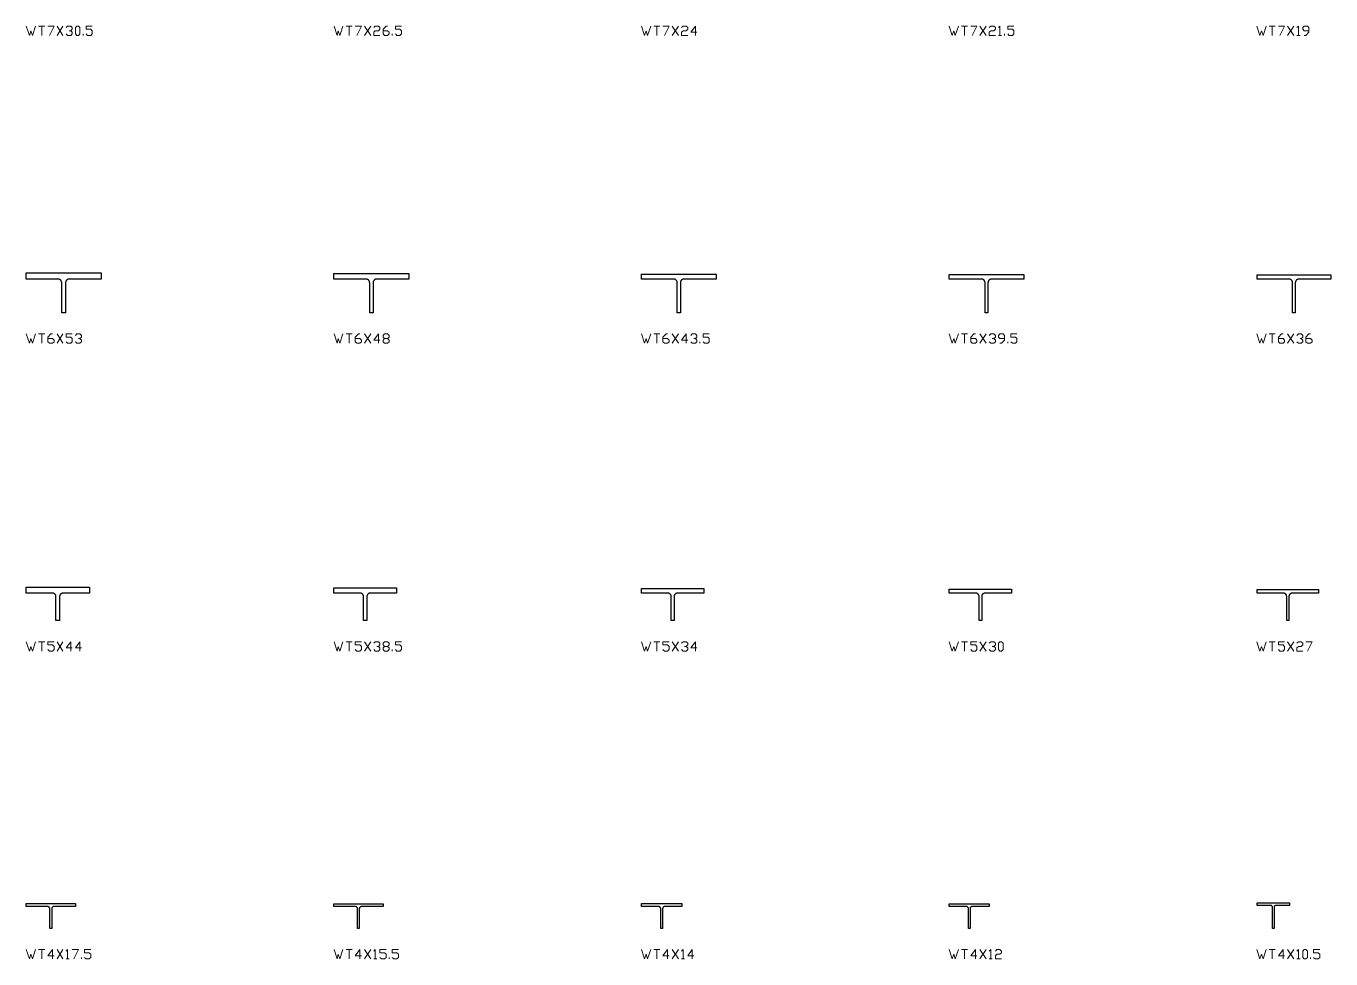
# Model space of a CAD drawing. Header units: inches. Extents: x 0 to 967, y -705 to 22.
# Drawn here: x 500 to 712, y -655 to -503.5 of the extents above; entities that cross this region are included whole.
import ezdxf

# ---------------------------------------------------------------- set-up
doc = ezdxf.new("R2010")
doc.units = ezdxf.units.IN
doc.header["$MEASUREMENT"] = 0
doc.layers.add('AISC_STEEL', color=7, linetype='Continuous')

msp = doc.modelspace()

# ---------------------------------------------------------------- linework, layer by layer
at = {"color": 3, "lineweight": 0}
for p, q in [((502.04, -503.46), (503.04, -503.46)), ((502.54, -503.46), (502.54, -504.96)), ((505.04, -504.96), (505.99, -503.46)), ((505.04, -503.46), (505.99, -504.96)), ((551.98, -503.46), (552.98, -503.46)), ((552.48, -503.46), (552.48, -504.96)), ((554.99, -504.96), (555.99, -503.46)), ((554.99, -503.46), (555.99, -504.96)), ((601.98, -503.46), (602.98, -503.46)), ((602.48, -503.46), (602.48, -504.96)), ((604.98, -504.96), (605.98, -503.46)), ((604.98, -503.46), (605.98, -504.96)), ((651.97, -503.46), (652.97, -503.46)), ((652.47, -503.46), (652.47, -504.96)), ((654.98, -504.96), (655.98, -503.46)), ((654.98, -503.46), (655.98, -504.96)), ((701.97, -503.46), (702.97, -503.46)), ((702.47, -503.46), (702.47, -504.96)), ((704.97, -504.96), (705.98, -503.46)), ((704.97, -503.46), (705.98, -504.96)), ((509.25, -504.96), (509.25, -504.71)), ((559.5, -504.96), (559.5, -504.71)), ((657.98, -504.96), (658.49, -504.96)), ((658.99, -504.96), (658.99, -504.71)), ((706.48, -504.96), (706.98, -504.96)), ((502.04, -553.46), (503.04, -553.46)), ((502.54, -553.46), (502.54, -554.96)), ((505.04, -554.96), (505.99, -553.46)), ((505.04, -553.46), (505.99, -554.96)), ((551.98, -553.46), (552.98, -553.46)), ((552.48, -553.46), (552.48, -554.96)), ((554.99, -554.96), (555.99, -553.46)), ((554.99, -553.46), (555.99, -554.96)), ((558.24, -554.21), (558.74, -554.21)), ((601.98, -553.46), (602.98, -553.46)), ((602.48, -553.46), (602.48, -554.96)), ((604.98, -554.96), (605.98, -553.46)), ((604.98, -553.46), (605.98, -554.96)), ((609.49, -554.96), (609.49, -554.71)), ((651.97, -553.46), (652.97, -553.46)), ((652.47, -553.46), (652.47, -554.96)), ((654.98, -554.96), (655.98, -553.46)), ((654.98, -553.46), (655.98, -554.96)), ((659.49, -554.96), (659.49, -554.71)), ((701.97, -553.46), (702.97, -553.46)), ((702.47, -553.46), (702.47, -554.96)), ((704.97, -554.96), (705.98, -553.46)), ((704.97, -553.46), (705.98, -554.96)), ((502.04, -603.45), (503.04, -603.45)), ((502.54, -603.45), (502.54, -604.95)), ((505.04, -604.95), (505.99, -603.45)), ((505.04, -603.45), (505.99, -604.95)), ((551.98, -603.45), (552.98, -603.45)), ((552.48, -603.45), (552.48, -604.95)), ((554.99, -604.95), (555.99, -603.45)), ((554.99, -603.45), (555.99, -604.95)), ((601.98, -603.45), (602.98, -603.45)), ((602.48, -603.45), (602.48, -604.95)), ((604.98, -604.95), (605.98, -603.45)), ((604.98, -603.45), (605.98, -604.95)), ((651.97, -603.45), (652.97, -603.45)), ((652.47, -603.45), (652.47, -604.95)), ((654.98, -604.95), (655.98, -603.45)), ((654.98, -603.45), (655.98, -604.95)), ((701.97, -603.45), (702.97, -603.45)), ((702.47, -603.45), (702.47, -604.95)), ((704.97, -604.95), (705.98, -603.45)), ((704.97, -603.45), (705.98, -604.95)), ((558.24, -604.2), (558.74, -604.2)), ((559.5, -604.95), (559.5, -604.7)), ((502.04, -653.45), (503.04, -653.45)), ((502.54, -653.45), (502.54, -654.95)), ((505.04, -654.95), (505.99, -653.45)), ((505.04, -653.45), (505.99, -654.95)), ((506.49, -654.95), (507, -654.95)), ((509, -654.95), (509, -654.7)), ((551.98, -653.45), (552.98, -653.45)), ((552.48, -653.45), (552.48, -654.95)), ((554.99, -654.95), (555.99, -653.45)), ((554.99, -653.45), (555.99, -654.95)), ((556.49, -654.95), (556.99, -654.95)), ((558.99, -654.95), (558.99, -654.7)), ((601.98, -653.45), (602.98, -653.45)), ((602.48, -653.45), (602.48, -654.95)), ((604.98, -654.95), (605.98, -653.45)), ((604.98, -653.45), (605.98, -654.95)), ((606.49, -654.95), (606.99, -654.95)), ((651.97, -653.45), (652.97, -653.45)), ((652.47, -653.45), (652.47, -654.95)), ((654.98, -654.95), (655.98, -653.45)), ((654.98, -653.45), (655.98, -654.95)), ((656.48, -654.95), (656.98, -654.95)), ((701.97, -653.45), (702.97, -653.45)), ((702.47, -653.45), (702.47, -654.95)), ((704.97, -654.95), (705.98, -653.45)), ((704.97, -653.45), (705.98, -654.95)), ((706.48, -654.95), (706.98, -654.95)), ((708.68, -654.95), (708.68, -654.7))]:
    msp.add_line(p, q, dxfattribs=at)
for points in [[(500.03, -503.46), (500.53, -504.96), (500.78, -504.21), (501.03, -504.96), (501.53, -503.46)], [(503.54, -503.46), (504.54, -503.46), (503.79, -504.96)], [(506.49, -503.71), (506.74, -503.46), (507.25, -503.46), (507.5, -503.71), (507.5, -503.96), (507.25, -504.21)], [(507, -504.21), (507.25, -504.21), (507.5, -504.46), (507.5, -504.71), (507.25, -504.96), (506.74, -504.96), (506.49, -504.71)], [(509.75, -504.71), (510, -504.96), (510.5, -504.96), (510.75, -504.71), (510.75, -504.21), (510.5, -503.96), (509.75, -503.96), (509.75, -503.46), (510.75, -503.46)], [(550.03, -503.46), (550.53, -504.96), (550.73, -504.21), (550.98, -504.96), (551.48, -503.46)], [(553.48, -503.46), (554.49, -503.46), (553.73, -504.96)], [(556.49, -503.71), (556.74, -503.46), (557.24, -503.46), (557.49, -503.71), (557.49, -503.96), (557.24, -504.21), (556.74, -504.21), (556.49, -504.46), (556.49, -504.96), (557.49, -504.96)], [(557.99, -504.21), (558.74, -504.21), (558.99, -504.46), (558.99, -504.71), (558.74, -504.96), (558.24, -504.96), (557.99, -504.71), (557.99, -503.96), (558.49, -503.46), (558.74, -503.46)], [(560, -504.71), (560.25, -504.96), (560.75, -504.96), (561, -504.71), (561, -504.21), (560.75, -503.96), (560, -503.96), (560, -503.46), (561, -503.46)], [(599.97, -503.46), (600.47, -504.96), (600.72, -504.21), (600.98, -504.96), (601.48, -503.46)], [(603.48, -503.46), (604.48, -503.46), (603.73, -504.96)], [(606.49, -503.71), (606.74, -503.46), (607.24, -503.46), (607.49, -503.71), (607.49, -503.96), (607.24, -504.21), (606.74, -504.21), (606.49, -504.46), (606.49, -504.96), (607.49, -504.96)], [(608.99, -504.46), (607.99, -504.46), (608.74, -503.46), (608.74, -504.96)], [(649.97, -503.46), (650.47, -504.96), (650.72, -504.21), (650.97, -504.96), (651.47, -503.46)], [(653.48, -503.46), (654.48, -503.46), (653.73, -504.96)], [(656.48, -503.71), (656.73, -503.46), (657.23, -503.46), (657.48, -503.71), (657.48, -503.96), (657.23, -504.21), (656.73, -504.21), (656.48, -504.46), (656.48, -504.96), (657.48, -504.96)], [(657.98, -503.71), (658.23, -503.46), (658.23, -504.96)], [(659.49, -504.71), (659.74, -504.96), (660.24, -504.96), (660.49, -504.71), (660.49, -504.21), (660.24, -503.96), (659.49, -503.96), (659.49, -503.46), (660.49, -503.46)], [(699.96, -503.46), (700.47, -504.96), (700.72, -504.21), (700.97, -504.96), (701.47, -503.46)], [(703.47, -503.46), (704.47, -503.46), (703.72, -504.96)], [(706.48, -503.71), (706.73, -503.46), (706.73, -504.96)], [(707.68, -504.96), (707.93, -504.96), (708.43, -504.46), (708.43, -503.71), (708.18, -503.46), (707.68, -503.46), (707.43, -503.71), (707.43, -503.96), (707.68, -504.21), (708.43, -504.21)], [(500.03, -553.46), (500.53, -554.96), (500.78, -554.21), (501.03, -554.96), (501.53, -553.46)], [(503.54, -554.21), (504.29, -554.21), (504.54, -554.46), (504.54, -554.71), (504.29, -554.96), (503.79, -554.96), (503.54, -554.71), (503.54, -553.96), (504.04, -553.46), (504.29, -553.46)], [(506.49, -554.71), (506.74, -554.96), (507.25, -554.96), (507.5, -554.71), (507.5, -554.21), (507.25, -553.96), (506.49, -553.96), (506.49, -553.46), (507.5, -553.46)], [(508, -553.71), (508.25, -553.46), (508.75, -553.46), (509, -553.71), (509, -553.96), (508.75, -554.21)], [(508.5, -554.21), (508.75, -554.21), (509, -554.46), (509, -554.71), (508.75, -554.96), (508.25, -554.96), (508, -554.71)], [(550.03, -553.46), (550.53, -554.96), (550.73, -554.21), (550.98, -554.96), (551.48, -553.46)], [(553.48, -554.21), (554.24, -554.21), (554.49, -554.46), (554.49, -554.71), (554.24, -554.96), (553.73, -554.96), (553.48, -554.71), (553.48, -553.96), (553.99, -553.46), (554.24, -553.46)], [(557.49, -554.46), (556.49, -554.46), (557.24, -553.46), (557.24, -554.96)], [(599.97, -553.46), (600.47, -554.96), (600.72, -554.21), (600.98, -554.96), (601.48, -553.46)], [(603.48, -554.21), (604.23, -554.21), (604.48, -554.46), (604.48, -554.71), (604.23, -554.96), (603.73, -554.96), (603.48, -554.71), (603.48, -553.96), (603.98, -553.46), (604.23, -553.46)], [(607.49, -554.46), (606.49, -554.46), (607.24, -553.46), (607.24, -554.96)], [(607.99, -553.71), (608.24, -553.46), (608.74, -553.46), (608.99, -553.71), (608.99, -553.96), (608.74, -554.21)], [(608.49, -554.21), (608.74, -554.21), (608.99, -554.46), (608.99, -554.71), (608.74, -554.96), (608.24, -554.96), (607.99, -554.71)], [(609.99, -554.71), (610.24, -554.96), (610.74, -554.96), (610.99, -554.71), (610.99, -554.21), (610.74, -553.96), (609.99, -553.96), (609.99, -553.46), (610.99, -553.46)], [(649.97, -553.46), (650.47, -554.96), (650.72, -554.21), (650.97, -554.96), (651.47, -553.46)], [(653.48, -554.21), (654.23, -554.21), (654.48, -554.46), (654.48, -554.71), (654.23, -554.96), (653.73, -554.96), (653.48, -554.71), (653.48, -553.96), (653.98, -553.46), (654.23, -553.46)], [(656.48, -553.71), (656.73, -553.46), (657.23, -553.46), (657.48, -553.71), (657.48, -553.96), (657.23, -554.21)], [(656.98, -554.21), (657.23, -554.21), (657.48, -554.46), (657.48, -554.71), (657.23, -554.96), (656.73, -554.96), (656.48, -554.71)], [(658.23, -554.96), (658.49, -554.96), (658.99, -554.46), (658.99, -553.71), (658.74, -553.46), (658.23, -553.46), (657.98, -553.71), (657.98, -553.96), (658.23, -554.21), (658.99, -554.21)], [(659.99, -554.71), (660.24, -554.96), (660.74, -554.96), (660.99, -554.71), (660.99, -554.21), (660.74, -553.96), (659.99, -553.96), (659.99, -553.46), (660.99, -553.46)], [(699.96, -553.46), (700.47, -554.96), (700.72, -554.21), (700.97, -554.96), (701.47, -553.46)], [(703.47, -554.21), (704.22, -554.21), (704.47, -554.46), (704.47, -554.71), (704.22, -554.96), (703.72, -554.96), (703.47, -554.71), (703.47, -553.96), (703.97, -553.46), (704.22, -553.46)], [(706.48, -553.71), (706.73, -553.46), (707.18, -553.46), (707.43, -553.71), (707.43, -553.96), (707.18, -554.21)], [(706.98, -554.21), (707.18, -554.21), (707.43, -554.46), (707.43, -554.71), (707.18, -554.96), (706.73, -554.96), (706.48, -554.71)], [(707.93, -554.21), (708.68, -554.21), (708.93, -554.46), (708.93, -554.71), (708.68, -554.96), (708.18, -554.96), (707.93, -554.71), (707.93, -553.96), (708.43, -553.46), (708.68, -553.46)], [(500.03, -603.45), (500.53, -604.95), (500.78, -604.2), (501.03, -604.95), (501.53, -603.45)], [(503.54, -604.7), (503.79, -604.95), (504.29, -604.95), (504.54, -604.7), (504.54, -604.2), (504.29, -603.95), (503.54, -603.95), (503.54, -603.45), (504.54, -603.45)], [(507.5, -604.45), (506.49, -604.45), (507.25, -603.45), (507.25, -604.95)], [(509, -604.45), (508, -604.45), (508.75, -603.45), (508.75, -604.95)], [(550.03, -603.45), (550.53, -604.95), (550.73, -604.2), (550.98, -604.95), (551.48, -603.45)], [(553.48, -604.7), (553.73, -604.95), (554.24, -604.95), (554.49, -604.7), (554.49, -604.2), (554.24, -603.95), (553.48, -603.95), (553.48, -603.45), (554.49, -603.45)], [(556.49, -603.7), (556.74, -603.45), (557.24, -603.45), (557.49, -603.7), (557.49, -603.95), (557.24, -604.2)], [(560, -604.7), (560.25, -604.95), (560.75, -604.95), (561, -604.7), (561, -604.2), (560.75, -603.95), (560, -603.95), (560, -603.45), (561, -603.45)], [(599.97, -603.45), (600.47, -604.95), (600.72, -604.2), (600.98, -604.95), (601.48, -603.45)], [(603.48, -604.7), (603.73, -604.95), (604.23, -604.95), (604.48, -604.7), (604.48, -604.2), (604.23, -603.95), (603.48, -603.95), (603.48, -603.45), (604.48, -603.45)], [(606.49, -603.7), (606.74, -603.45), (607.24, -603.45), (607.49, -603.7), (607.49, -603.95), (607.24, -604.2)], [(608.99, -604.45), (607.99, -604.45), (608.74, -603.45), (608.74, -604.95)], [(649.97, -603.45), (650.47, -604.95), (650.72, -604.2), (650.97, -604.95), (651.47, -603.45)], [(653.48, -604.7), (653.73, -604.95), (654.23, -604.95), (654.48, -604.7), (654.48, -604.2), (654.23, -603.95), (653.48, -603.95), (653.48, -603.45), (654.48, -603.45)], [(656.48, -603.7), (656.73, -603.45), (657.23, -603.45), (657.48, -603.7), (657.48, -603.95), (657.23, -604.2)], [(699.96, -603.45), (700.47, -604.95), (700.72, -604.2), (700.97, -604.95), (701.47, -603.45)], [(703.47, -604.7), (703.72, -604.95), (704.22, -604.95), (704.47, -604.7), (704.47, -604.2), (704.22, -603.95), (703.47, -603.95), (703.47, -603.45), (704.47, -603.45)], [(706.48, -603.7), (706.73, -603.45), (707.18, -603.45), (707.43, -603.7), (707.43, -603.95), (707.18, -604.2), (706.73, -604.2), (706.48, -604.45), (706.48, -604.95), (707.43, -604.95)], [(707.93, -603.45), (708.93, -603.45), (708.18, -604.95)], [(556.99, -604.2), (557.24, -604.2), (557.49, -604.45), (557.49, -604.7), (557.24, -604.95), (556.74, -604.95), (556.49, -604.7)], [(606.99, -604.2), (607.24, -604.2), (607.49, -604.45), (607.49, -604.7), (607.24, -604.95), (606.74, -604.95), (606.49, -604.7)], [(656.98, -604.2), (657.23, -604.2), (657.48, -604.45), (657.48, -604.7), (657.23, -604.95), (656.73, -604.95), (656.48, -604.7)], [(500.03, -653.45), (500.53, -654.95), (500.78, -654.2), (501.03, -654.95), (501.53, -653.45)], [(504.54, -654.45), (503.54, -654.45), (504.29, -653.45), (504.29, -654.95)], [(506.49, -653.7), (506.74, -653.45), (506.74, -654.95)], [(507.5, -653.45), (508.5, -653.45), (507.75, -654.95)], [(509.5, -654.7), (509.75, -654.95), (510.25, -654.95), (510.5, -654.7), (510.5, -654.2), (510.25, -653.95), (509.5, -653.95), (509.5, -653.45), (510.5, -653.45)], [(550.03, -653.45), (550.53, -654.95), (550.73, -654.2), (550.98, -654.95), (551.48, -653.45)], [(554.49, -654.45), (553.48, -654.45), (554.24, -653.45), (554.24, -654.95)], [(556.49, -653.7), (556.74, -653.45), (556.74, -654.95)], [(557.49, -654.7), (557.74, -654.95), (558.24, -654.95), (558.49, -654.7), (558.49, -654.2), (558.24, -653.95), (557.49, -653.95), (557.49, -653.45), (558.49, -653.45)], [(559.5, -654.7), (559.75, -654.95), (560.25, -654.95), (560.5, -654.7), (560.5, -654.2), (560.25, -653.95), (559.5, -653.95), (559.5, -653.45), (560.5, -653.45)], [(599.97, -653.45), (600.47, -654.95), (600.72, -654.2), (600.98, -654.95), (601.48, -653.45)], [(604.48, -654.45), (603.48, -654.45), (604.23, -653.45), (604.23, -654.95)], [(606.49, -653.7), (606.74, -653.45), (606.74, -654.95)], [(608.49, -654.45), (607.49, -654.45), (608.24, -653.45), (608.24, -654.95)], [(649.97, -653.45), (650.47, -654.95), (650.72, -654.2), (650.97, -654.95), (651.47, -653.45)], [(654.48, -654.45), (653.48, -654.45), (654.23, -653.45), (654.23, -654.95)], [(656.48, -653.7), (656.73, -653.45), (656.73, -654.95)], [(657.48, -653.7), (657.73, -653.45), (658.23, -653.45), (658.49, -653.7), (658.49, -653.95), (658.23, -654.2), (657.73, -654.2), (657.48, -654.45), (657.48, -654.95), (658.49, -654.95)], [(699.96, -653.45), (700.47, -654.95), (700.72, -654.2), (700.97, -654.95), (701.47, -653.45)], [(704.47, -654.45), (703.47, -654.45), (704.22, -653.45), (704.22, -654.95)], [(706.48, -653.7), (706.73, -653.45), (706.73, -654.95)], [(709.18, -654.7), (709.43, -654.95), (709.93, -654.95), (710.18, -654.7), (710.18, -654.2), (709.93, -653.95), (709.18, -653.95), (709.18, -653.45), (710.18, -653.45)]]:
    msp.add_lwpolyline(points, dxfattribs=at)
for points in [[(508.25, -504.96), (508.25, -504.96), (508.5, -504.96), (508.75, -504.71), (508.75, -503.71), (508.5, -503.46), (508.25, -503.46), (508, -503.71), (508, -504.71)], [(558.74, -554.21), (558.99, -554.46), (558.99, -554.71), (558.74, -554.96), (558.24, -554.96), (557.99, -554.71), (557.99, -554.46), (558.24, -554.21), (557.99, -553.96), (557.99, -553.71), (558.24, -553.46), (558.74, -553.46), (558.99, -553.71), (558.99, -553.96)], [(558.74, -604.2), (558.99, -604.45), (558.99, -604.7), (558.74, -604.95), (558.24, -604.95), (557.99, -604.7), (557.99, -604.45), (558.24, -604.2), (557.99, -603.95), (557.99, -603.7), (558.24, -603.45), (558.74, -603.45), (558.99, -603.7), (558.99, -603.95)], [(658.23, -604.95), (658.23, -604.95), (658.49, -604.95), (658.74, -604.7), (658.74, -603.7), (658.49, -603.45), (658.23, -603.45), (657.98, -603.7), (657.98, -604.7)], [(707.68, -654.95), (707.68, -654.95), (707.93, -654.95), (708.18, -654.7), (708.18, -653.7), (707.93, -653.45), (707.68, -653.45), (707.43, -653.7), (707.43, -654.7)]]:
    msp.add_lwpolyline(points, close=True, dxfattribs=at)
at = {"layer": 'AISC_STEEL'}
for points in [[(512.2, -543.55), (512.2, -544.54), (507, -544.54), (506.98, -544.54), (506.95, -544.54), (506.92, -544.55), (506.89, -544.55), (506.86, -544.56), (506.83, -544.57), (506.8, -544.58), (506.78, -544.59), (506.75, -544.6), (506.72, -544.61), (506.7, -544.63), (506.67, -544.64), (506.65, -544.66), (506.62, -544.68), (506.6, -544.7), (506.58, -544.72), (506.56, -544.74), (506.54, -544.76), (506.52, -544.78), (506.51, -544.81), (506.49, -544.83), (506.48, -544.86), (506.46, -544.88), (506.45, -544.91), (506.44, -544.94), (506.43, -544.97), (506.42, -544.99), (506.42, -545.02), (506.41, -545.05), (506.41, -545.08), (506.41, -545.11), (506.4, -545.14), (506.4, -550), (506.1, -550), (505.79, -550), (505.79, -545.14), (505.79, -545.11), (505.79, -545.08), (505.79, -545.05), (505.78, -545.02), (505.78, -544.99), (505.77, -544.97), (505.76, -544.94), (505.75, -544.91), (505.74, -544.88), (505.72, -544.86), (505.71, -544.83), (505.69, -544.81), (505.68, -544.78), (505.66, -544.76), (505.64, -544.74), (505.62, -544.72), (505.6, -544.7), (505.58, -544.68), (505.55, -544.66), (505.53, -544.64), (505.5, -544.63), (505.48, -544.61), (505.45, -544.6), (505.42, -544.59), (505.4, -544.58), (505.37, -544.57), (505.34, -544.56), (505.31, -544.55), (505.28, -544.55), (505.25, -544.54), (505.22, -544.54), (505.19, -544.54), (500, -544.54), (500, -543.55), (506.1, -543.55)], [(562.2, -543.64), (562.2, -544.54), (556.97, -544.54), (556.95, -544.54), (556.92, -544.54), (556.89, -544.55), (556.86, -544.55), (556.83, -544.56), (556.8, -544.57), (556.77, -544.58), (556.75, -544.59), (556.72, -544.6), (556.69, -544.61), (556.67, -544.63), (556.64, -544.64), (556.62, -544.66), (556.59, -544.68), (556.57, -544.7), (556.55, -544.72), (556.53, -544.74), (556.51, -544.76), (556.49, -544.78), (556.48, -544.81), (556.46, -544.83), (556.45, -544.86), (556.43, -544.88), (556.42, -544.91), (556.41, -544.94), (556.4, -544.97), (556.39, -544.99), (556.39, -545.02), (556.38, -545.05), (556.38, -545.08), (556.38, -545.11), (556.37, -545.14), (556.37, -550), (556.1, -550), (555.83, -550), (555.83, -545.14), (555.82, -545.11), (555.82, -545.08), (555.82, -545.05), (555.81, -545.02), (555.81, -544.99), (555.8, -544.97), (555.79, -544.94), (555.78, -544.91), (555.77, -544.88), (555.75, -544.86), (555.74, -544.83), (555.72, -544.81), (555.71, -544.78), (555.69, -544.76), (555.67, -544.74), (555.65, -544.72), (555.63, -544.7), (555.61, -544.68), (555.58, -544.66), (555.56, -544.64), (555.53, -544.63), (555.51, -544.61), (555.48, -544.6), (555.45, -544.59), (555.43, -544.58), (555.4, -544.57), (555.37, -544.56), (555.34, -544.55), (555.31, -544.55), (555.28, -544.54), (555.25, -544.54), (555.22, -544.54), (550, -544.54), (550, -543.64), (556.1, -543.64)], [(612.1, -543.73), (612.1, -544.54), (606.91, -544.54), (606.88, -544.54), (606.85, -544.54), (606.82, -544.55), (606.79, -544.55), (606.76, -544.56), (606.73, -544.57), (606.71, -544.58), (606.68, -544.59), (606.65, -544.6), (606.62, -544.61), (606.6, -544.63), (606.57, -544.64), (606.55, -544.66), (606.53, -544.68), (606.5, -544.7), (606.48, -544.72), (606.46, -544.74), (606.44, -544.76), (606.43, -544.78), (606.41, -544.81), (606.39, -544.83), (606.38, -544.86), (606.37, -544.88), (606.35, -544.91), (606.34, -544.94), (606.33, -544.97), (606.33, -544.99), (606.32, -545.02), (606.31, -545.05), (606.31, -545.08), (606.31, -545.11), (606.31, -545.14), (606.31, -550), (606.05, -550), (605.79, -550), (605.79, -545.14), (605.79, -545.11), (605.79, -545.08), (605.79, -545.05), (605.78, -545.02), (605.77, -544.99), (605.77, -544.97), (605.76, -544.94), (605.75, -544.91), (605.73, -544.88), (605.72, -544.86), (605.71, -544.83), (605.69, -544.81), (605.67, -544.78), (605.66, -544.76), (605.64, -544.74), (605.62, -544.72), (605.6, -544.7), (605.57, -544.68), (605.55, -544.66), (605.53, -544.64), (605.5, -544.63), (605.48, -544.61), (605.45, -544.6), (605.42, -544.59), (605.39, -544.58), (605.37, -544.57), (605.34, -544.56), (605.31, -544.55), (605.28, -544.55), (605.25, -544.54), (605.22, -544.54), (605.19, -544.54), (600, -544.54), (600, -543.73), (606.05, -543.73)], [(662.1, -543.81), (662.1, -544.54), (656.88, -544.54), (656.85, -544.55), (656.82, -544.55), (656.79, -544.55), (656.76, -544.56), (656.74, -544.56), (656.71, -544.57), (656.68, -544.58), (656.65, -544.59), (656.63, -544.6), (656.6, -544.62), (656.57, -544.63), (656.55, -544.65), (656.53, -544.66), (656.5, -544.68), (656.48, -544.7), (656.46, -544.72), (656.44, -544.74), (656.42, -544.76), (656.4, -544.79), (656.39, -544.81), (656.37, -544.83), (656.36, -544.86), (656.34, -544.89), (656.33, -544.91), (656.32, -544.94), (656.31, -544.97), (656.3, -545), (656.3, -545.02), (656.29, -545.05), (656.29, -545.08), (656.29, -545.11), (656.28, -545.14), (656.28, -550), (656.05, -550), (655.82, -550), (655.82, -545.14), (655.81, -545.11), (655.81, -545.08), (655.81, -545.05), (655.8, -545.02), (655.8, -545), (655.79, -544.97), (655.78, -544.94), (655.77, -544.91), (655.76, -544.89), (655.74, -544.86), (655.73, -544.83), (655.71, -544.81), (655.7, -544.79), (655.68, -544.76), (655.66, -544.74), (655.64, -544.72), (655.62, -544.7), (655.6, -544.68), (655.57, -544.66), (655.55, -544.65), (655.53, -544.63), (655.5, -544.62), (655.47, -544.6), (655.45, -544.59), (655.42, -544.58), (655.39, -544.57), (655.36, -544.56), (655.34, -544.56), (655.31, -544.55), (655.28, -544.55), (655.25, -544.55), (655.22, -544.54), (650, -544.54), (650, -543.81), (656.05, -543.81)], [(712, -543.87), (712, -544.54), (706.82, -544.54), (706.79, -544.54), (706.76, -544.54), (706.73, -544.55), (706.7, -544.55), (706.67, -544.56), (706.64, -544.57), (706.61, -544.58), (706.59, -544.59), (706.56, -544.6), (706.53, -544.61), (706.51, -544.63), (706.48, -544.64), (706.46, -544.66), (706.43, -544.68), (706.41, -544.7), (706.39, -544.72), (706.37, -544.74), (706.35, -544.76), (706.33, -544.78), (706.32, -544.81), (706.3, -544.83), (706.29, -544.86), (706.27, -544.88), (706.26, -544.91), (706.25, -544.94), (706.24, -544.97), (706.23, -544.99), (706.23, -545.02), (706.22, -545.05), (706.22, -545.08), (706.22, -545.11), (706.22, -545.14), (706.22, -550), (706, -550), (705.78, -550), (705.78, -545.14), (705.78, -545.11), (705.78, -545.08), (705.78, -545.05), (705.77, -545.02), (705.77, -544.99), (705.76, -544.97), (705.75, -544.94), (705.74, -544.91), (705.73, -544.88), (705.71, -544.86), (705.7, -544.83), (705.68, -544.81), (705.67, -544.78), (705.65, -544.76), (705.63, -544.74), (705.61, -544.72), (705.59, -544.7), (705.57, -544.68), (705.54, -544.66), (705.52, -544.64), (705.49, -544.63), (705.47, -544.61), (705.44, -544.6), (705.41, -544.59), (705.39, -544.58), (705.36, -544.57), (705.33, -544.56), (705.3, -544.55), (705.27, -544.55), (705.24, -544.54), (705.21, -544.54), (705.18, -544.54), (700, -544.54), (700, -543.87), (706, -543.87)], [(510.3, -594.58), (510.3, -595.57), (505.95, -595.57), (505.92, -595.57), (505.89, -595.57), (505.87, -595.58), (505.84, -595.58), (505.81, -595.59), (505.78, -595.6), (505.75, -595.61), (505.73, -595.62), (505.7, -595.64), (505.68, -595.65), (505.65, -595.67), (505.63, -595.69), (505.61, -595.71), (505.59, -595.73), (505.57, -595.75), (505.55, -595.77), (505.53, -595.8), (505.52, -595.82), (505.51, -595.85), (505.49, -595.87), (505.48, -595.9), (505.47, -595.93), (505.47, -595.95), (505.46, -595.98), (505.46, -596.01), (505.45, -596.04), (505.45, -596.07), (505.45, -600), (505.15, -600), (504.85, -600), (504.85, -596.07), (504.85, -596.04), (504.84, -596.01), (504.84, -595.98), (504.83, -595.95), (504.83, -595.93), (504.82, -595.9), (504.81, -595.87), (504.79, -595.85), (504.78, -595.82), (504.77, -595.8), (504.75, -595.77), (504.73, -595.75), (504.71, -595.73), (504.69, -595.71), (504.67, -595.69), (504.65, -595.67), (504.62, -595.65), (504.6, -595.64), (504.57, -595.62), (504.55, -595.61), (504.52, -595.6), (504.49, -595.59), (504.46, -595.58), (504.43, -595.58), (504.41, -595.57), (504.38, -595.57), (504.35, -595.57), (500, -595.57), (500, -594.58), (505.15, -594.58)], [(560.2, -594.7), (560.2, -595.57), (555.87, -595.57), (555.84, -595.57), (555.81, -595.57), (555.78, -595.58), (555.75, -595.58), (555.72, -595.59), (555.69, -595.6), (555.67, -595.61), (555.64, -595.62), (555.62, -595.64), (555.59, -595.65), (555.57, -595.67), (555.54, -595.69), (555.52, -595.71), (555.5, -595.73), (555.48, -595.75), (555.46, -595.77), (555.45, -595.8), (555.43, -595.82), (555.42, -595.85), (555.41, -595.87), (555.4, -595.9), (555.39, -595.93), (555.38, -595.95), (555.37, -595.98), (555.37, -596.01), (555.37, -596.04), (555.37, -596.07), (555.37, -600), (555.1, -600), (554.84, -600), (554.84, -596.07), (554.83, -596.04), (554.83, -596.01), (554.83, -595.98), (554.82, -595.95), (554.81, -595.93), (554.8, -595.9), (554.79, -595.87), (554.78, -595.85), (554.77, -595.82), (554.75, -595.8), (554.74, -595.77), (554.72, -595.75), (554.7, -595.73), (554.68, -595.71), (554.66, -595.69), (554.63, -595.67), (554.61, -595.65), (554.59, -595.64), (554.56, -595.62), (554.53, -595.61), (554.51, -595.6), (554.48, -595.59), (554.45, -595.58), (554.42, -595.58), (554.39, -595.57), (554.36, -595.57), (554.34, -595.57), (550, -595.57), (550, -594.7), (555.1, -594.7)], [(610.1, -594.8), (610.1, -595.57), (605.78, -595.57), (605.76, -595.57), (605.73, -595.57), (605.7, -595.58), (605.67, -595.58), (605.64, -595.59), (605.61, -595.6), (605.59, -595.61), (605.56, -595.62), (605.53, -595.64), (605.51, -595.65), (605.49, -595.67), (605.46, -595.69), (605.44, -595.71), (605.42, -595.73), (605.4, -595.75), (605.38, -595.77), (605.37, -595.8), (605.35, -595.82), (605.34, -595.85), (605.33, -595.87), (605.32, -595.9), (605.31, -595.93), (605.3, -595.95), (605.29, -595.98), (605.29, -596.01), (605.29, -596.04), (605.28, -596.07), (605.28, -600), (605.05, -600), (604.82, -600), (604.82, -596.07), (604.81, -596.04), (604.81, -596.01), (604.81, -595.98), (604.8, -595.95), (604.79, -595.93), (604.78, -595.9), (604.77, -595.87), (604.76, -595.85), (604.75, -595.82), (604.73, -595.8), (604.72, -595.77), (604.7, -595.75), (604.68, -595.73), (604.66, -595.71), (604.64, -595.69), (604.61, -595.67), (604.59, -595.65), (604.57, -595.64), (604.54, -595.62), (604.51, -595.61), (604.49, -595.6), (604.46, -595.59), (604.43, -595.58), (604.4, -595.58), (604.37, -595.57), (604.34, -595.57), (604.32, -595.57), (600, -595.57), (600, -594.8), (605.05, -594.8)], [(660.1, -594.89), (660.1, -595.57), (655.76, -595.57), (655.73, -595.57), (655.7, -595.57), (655.67, -595.58), (655.64, -595.58), (655.62, -595.59), (655.59, -595.6), (655.56, -595.61), (655.54, -595.62), (655.51, -595.64), (655.49, -595.65), (655.46, -595.67), (655.44, -595.69), (655.42, -595.71), (655.4, -595.73), (655.38, -595.75), (655.36, -595.77), (655.34, -595.8), (655.33, -595.82), (655.31, -595.85), (655.3, -595.87), (655.29, -595.9), (655.28, -595.93), (655.27, -595.95), (655.27, -595.98), (655.26, -596.01), (655.26, -596.04), (655.26, -596.07), (655.26, -600), (655.05, -600), (654.84, -600), (654.84, -596.07), (654.84, -596.04), (654.84, -596.01), (654.83, -595.98), (654.83, -595.95), (654.82, -595.93), (654.81, -595.9), (654.8, -595.87), (654.79, -595.85), (654.77, -595.82), (654.76, -595.8), (654.74, -595.77), (654.72, -595.75), (654.7, -595.73), (654.68, -595.71), (654.66, -595.69), (654.64, -595.67), (654.61, -595.65), (654.59, -595.64), (654.56, -595.62), (654.54, -595.61), (654.51, -595.6), (654.48, -595.59), (654.46, -595.58), (654.43, -595.58), (654.4, -595.57), (654.37, -595.57), (654.34, -595.57), (650, -595.57), (650, -594.89), (655.05, -594.89)], [(710, -594.95), (710, -595.57), (705.69, -595.57), (705.66, -595.57), (705.63, -595.57), (705.6, -595.57), (705.57, -595.58), (705.55, -595.59), (705.52, -595.6), (705.49, -595.61), (705.46, -595.62), (705.44, -595.63), (705.41, -595.65), (705.39, -595.66), (705.37, -595.68), (705.34, -595.7), (705.32, -595.72), (705.3, -595.75), (705.28, -595.77), (705.27, -595.79), (705.25, -595.82), (705.24, -595.84), (705.23, -595.87), (705.22, -595.9), (705.21, -595.93), (705.2, -595.95), (705.19, -595.98), (705.19, -596.01), (705.19, -596.04), (705.18, -596.07), (705.18, -600), (705, -600), (704.82, -600), (704.82, -596.07), (704.81, -596.04), (704.81, -596.01), (704.81, -595.98), (704.8, -595.95), (704.79, -595.93), (704.78, -595.9), (704.77, -595.87), (704.76, -595.84), (704.75, -595.82), (704.73, -595.79), (704.72, -595.77), (704.7, -595.75), (704.68, -595.72), (704.66, -595.7), (704.63, -595.68), (704.61, -595.66), (704.59, -595.65), (704.56, -595.63), (704.54, -595.62), (704.51, -595.61), (704.48, -595.6), (704.45, -595.59), (704.43, -595.58), (704.4, -595.57), (704.37, -595.57), (704.34, -595.57), (704.31, -595.57), (700, -595.57), (700, -594.95), (705, -594.95)], [(508.02, -645.94), (508.02, -646.43), (504.56, -646.43), (504.53, -646.44), (504.5, -646.44), (504.47, -646.44), (504.44, -646.45), (504.42, -646.46), (504.39, -646.47), (504.36, -646.49), (504.34, -646.5), (504.31, -646.52), (504.29, -646.54), (504.27, -646.56), (504.25, -646.58), (504.23, -646.61), (504.22, -646.63), (504.2, -646.66), (504.19, -646.69), (504.18, -646.71), (504.17, -646.74), (504.17, -646.77), (504.17, -646.8), (504.17, -646.83), (504.17, -650), (504.01, -650), (503.85, -650), (503.85, -646.83), (503.85, -646.8), (503.85, -646.77), (503.85, -646.74), (503.84, -646.71), (503.83, -646.69), (503.82, -646.66), (503.8, -646.63), (503.79, -646.61), (503.77, -646.58), (503.75, -646.56), (503.73, -646.54), (503.71, -646.52), (503.68, -646.5), (503.66, -646.49), (503.63, -646.47), (503.6, -646.46), (503.58, -646.45), (503.55, -646.44), (503.52, -646.44), (503.49, -646.44), (503.46, -646.43), (500, -646.43), (500, -645.94), (504.01, -645.94)], [(558, -646), (558, -646.43), (554.54, -646.43), (554.51, -646.44), (554.48, -646.44), (554.45, -646.44), (554.42, -646.45), (554.39, -646.46), (554.37, -646.47), (554.34, -646.49), (554.31, -646.5), (554.29, -646.52), (554.27, -646.54), (554.25, -646.56), (554.23, -646.58), (554.21, -646.61), (554.2, -646.63), (554.18, -646.66), (554.17, -646.69), (554.16, -646.71), (554.15, -646.74), (554.15, -646.77), (554.14, -646.8), (554.14, -646.83), (554.14, -650), (554, -650), (553.86, -650), (553.86, -646.83), (553.86, -646.8), (553.85, -646.77), (553.85, -646.74), (553.84, -646.71), (553.83, -646.69), (553.82, -646.66), (553.8, -646.63), (553.79, -646.61), (553.77, -646.58), (553.75, -646.56), (553.73, -646.54), (553.71, -646.52), (553.69, -646.5), (553.66, -646.49), (553.63, -646.47), (553.61, -646.46), (553.58, -646.45), (553.55, -646.44), (553.52, -646.44), (553.49, -646.44), (553.46, -646.43), (550, -646.43), (550, -646), (554, -646)], [(606.54, -645.97), (606.54, -646.43), (603.81, -646.43), (603.78, -646.44), (603.75, -646.44), (603.72, -646.44), (603.69, -646.45), (603.66, -646.46), (603.64, -646.47), (603.61, -646.49), (603.58, -646.5), (603.56, -646.52), (603.54, -646.54), (603.52, -646.56), (603.5, -646.58), (603.48, -646.61), (603.47, -646.63), (603.45, -646.66), (603.44, -646.69), (603.43, -646.71), (603.42, -646.74), (603.42, -646.77), (603.41, -646.8), (603.41, -646.83), (603.41, -650), (603.27, -650), (603.13, -650), (603.13, -646.83), (603.13, -646.8), (603.12, -646.77), (603.12, -646.74), (603.11, -646.71), (603.1, -646.69), (603.09, -646.66), (603.07, -646.63), (603.06, -646.61), (603.04, -646.58), (603.02, -646.56), (603, -646.54), (602.98, -646.52), (602.96, -646.5), (602.93, -646.49), (602.9, -646.47), (602.88, -646.46), (602.85, -646.45), (602.82, -646.44), (602.79, -646.44), (602.76, -646.44), (602.73, -646.43), (600, -646.43), (600, -645.97), (603.27, -645.97)], [(656.5, -646.03), (656.5, -646.43), (653.77, -646.43), (653.74, -646.43), (653.71, -646.43), (653.68, -646.44), (653.65, -646.45), (653.62, -646.46), (653.6, -646.47), (653.57, -646.48), (653.54, -646.5), (653.52, -646.52), (653.5, -646.54), (653.48, -646.56), (653.46, -646.58), (653.44, -646.6), (653.43, -646.63), (653.41, -646.65), (653.4, -646.68), (653.39, -646.71), (653.38, -646.74), (653.38, -646.77), (653.37, -646.79), (653.37, -646.82), (653.37, -650), (653.25, -650), (653.13, -650), (653.13, -646.82), (653.13, -646.79), (653.12, -646.77), (653.12, -646.74), (653.11, -646.71), (653.1, -646.68), (653.09, -646.65), (653.07, -646.63), (653.06, -646.6), (653.04, -646.58), (653.02, -646.56), (653, -646.54), (652.98, -646.52), (652.96, -646.5), (652.93, -646.48), (652.9, -646.47), (652.88, -646.46), (652.85, -646.45), (652.82, -646.44), (652.79, -646.43), (652.76, -646.43), (652.73, -646.43), (650, -646.43), (650, -646.03), (653.25, -646.03)], [(705.27, -645.86), (705.27, -646.26), (703.06, -646.26), (703.03, -646.26), (703, -646.27), (702.97, -646.27), (702.95, -646.28), (702.92, -646.3), (702.89, -646.31), (702.87, -646.33), (702.85, -646.35), (702.83, -646.37), (702.81, -646.39), (702.8, -646.42), (702.78, -646.45), (702.77, -646.47), (702.77, -646.5), (702.76, -646.53), (702.76, -646.56), (702.76, -650), (702.63, -650), (702.51, -650), (702.51, -646.56), (702.51, -646.53), (702.5, -646.5), (702.5, -646.47), (702.49, -646.45), (702.47, -646.42), (702.46, -646.39), (702.44, -646.37), (702.42, -646.35), (702.4, -646.33), (702.38, -646.31), (702.35, -646.3), (702.32, -646.28), (702.3, -646.27), (702.27, -646.27), (702.24, -646.26), (702.21, -646.26), (700, -646.26), (700, -645.86), (702.63, -645.86)]]:
    msp.add_lwpolyline(points, close=True, dxfattribs=at)

doc.saveas('drawing.dxf')
